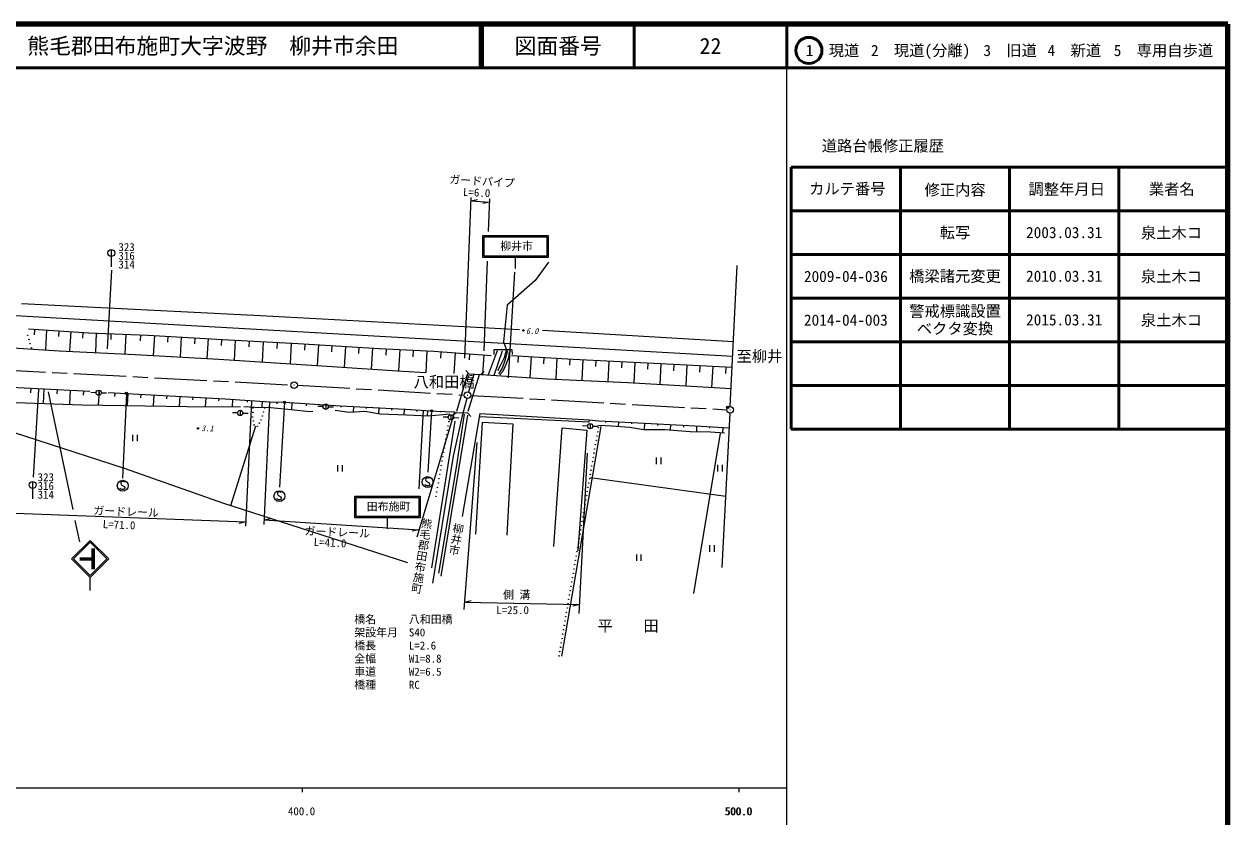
# Model space of a CAD drawing. Units: millimetres, scale not verified. Extents: x 40000 to 680000, y 20000 to 380000.
# Drawn here: x 404296 to 680000, y 198357 to 380000 of the extents above; entities that cross this region are included whole.
import ezdxf
from ezdxf.enums import TextEntityAlignment as Align

# ---------------------------------------------------------------- set-up
doc = ezdxf.new("R2010")
doc.units = ezdxf.units.MM
doc.header["$LTSCALE"] = 1000
doc.header["$PDMODE"] = 32
doc.header["$PDSIZE"] = 500
doc.linetypes.add('CHAIN', pattern=[18.5, 12, -1.5, 3.5, -1.5])
for name, color, linetype, lineweight in [('M-BGD', 7, 'Continuous', 25), ('M-BGD-EXST', 7, 'Continuous', 25), ('M-BMK', 2, 'CHAIN', 13), ('M-BMK-HTXT', 7, 'Continuous', 13), ('M-BMK-OTRS', 5, 'Continuous', 25), ('M-BMK-SRVR', 3, 'Continuous', 25), ('M-STR-HTXT', 7, 'Continuous', 13), ('M-STR-STR1', 1, 'Continuous', 25), ('M-STR-STRC', 7, 'Continuous', 25), ('M-TTL', 2, 'Continuous', 140), ('M-TTL-BAND', 7, 'Continuous', 25), ('M-TTL-FRAM', 2, 'Continuous', 50), ('M-TTL-LINE', 7, 'Continuous', 50)]:
    doc.layers.add(name, color=color, linetype=linetype, lineweight=lineweight)
doc.layers.add('M-OTRS', color=6, linetype='Continuous')
doc.layers.add('M-TTL-TXT', color=7, linetype='Continuous')
doc.styles.add('@ＭＳ ゴシック', font='')
doc.styles.add('ＭＳ ゴシック', font='')
doc.styles.get('@ＭＳ ゴシック').set_extended_font_data('@MS Gothic')
doc.styles.get('ＭＳ ゴシック').set_extended_font_data('MS Gothic')

msp = doc.modelspace()

# ---------------------------------------------------------------- linework, layer by layer
at = {"layer": 'M-BGD'}
for p, q in [((566598, 303829), (376687, 314581)), ((403704, 316008), (458420, 313241)), ((458420, 313241), (517753, 310024)), ((405309, 310202), (419161, 309295)), ((406694, 310111), (406609, 308817)), ((409465, 309930), (409166, 305367)), ((412235, 309748), (412146, 308392)), ((415006, 309567), (414712, 305087)), ((417776, 309385), (417689, 308054)), ((419161, 309295), (432605, 308761)), ((420842, 309228), (420666, 304785)), ((424203, 309095), (424149, 307751)), ((427564, 308961), (427385, 304445)), ((430925, 308828), (430870, 307459)), ((523028, 309907), (566768, 307304)), ((394593, 306253), (412355, 305133)), ((432605, 308761), (451077, 307668)), ((434144, 308670), (433873, 304083)), ((437223, 308488), (437142, 307112)), ((440302, 308306), (440030, 303720)), ((443380, 308123), (443299, 306748)), ((446459, 307941), (446188, 303358)), ((449538, 307759), (449456, 306384)), ((451077, 307668), (467081, 306814)), ((452677, 307582), (452432, 302974)), ((455878, 307412), (455804, 306019)), ((459079, 307241), (458830, 302567)), ((462280, 307070), (462205, 305658)), ((465481, 306900), (465228, 302160)), ((467081, 306814), (485636, 305668)), ((468628, 306719), (468539, 305292)), ((471720, 306528), (471426, 301765)), ((474812, 306337), (474724, 304906)), ((477905, 306145), (477610, 301370)), ((412355, 305133), (429723, 304327)), ((429723, 304327), (448883, 303200)), ((480997, 305954), (480908, 304519)), ((484089, 305763), (483793, 300972)), ((485636, 305668), (498119, 305028)), ((487196, 305588), (487122, 304142)), ((490317, 305428), (490068, 300568)), ((493438, 305268), (493362, 303798)), ((496558, 305108), (496305, 300166)), ((498119, 305028), (511242, 304067)), ((499759, 304908), (499653, 303452)), ((503040, 304668), (502695, 299943)), ((506321, 304427), (506220, 303047)), ((509602, 304187), (509272, 299676)), ((512635, 305145), (510549, 299618)), ((511925, 304325), (511980, 305472)), ((511974, 299527), (513837, 305145)), ((511980, 305472), (515968, 305418)), ((514220, 303506), (513510, 301976)), ((514602, 305145), (514220, 303506)), ((515203, 303506), (514602, 302031)), ((515421, 304981), (515203, 303506)), ((530078, 303155), (515935, 303992)), ((515968, 305418), (516077, 304271)), ((517422, 303913), (517346, 302500)), ((520395, 303755), (520144, 299039)), ((523367, 303597), (523292, 302181)), ((526340, 303439), (526089, 298715)), ((529313, 303281), (529238, 301862)), ((448883, 303200), (474846, 301548)), ((474846, 301548), (490957, 300481)), ((513510, 301976), (512745, 300556)), ((514602, 302031), (513947, 300392)), ((548515, 302268), (530078, 303155)), ((532286, 303123), (532035, 298390)), ((535259, 302965), (535184, 301544)), ((538232, 302807), (537980, 298066)), ((541205, 302648), (541129, 301225)), ((544178, 302490), (543925, 297741)), ((547151, 302332), (547075, 300906)), ((566475, 301305), (548515, 302268)), ((550124, 302174), (549871, 297417)), ((553097, 302016), (553021, 300588)), ((556070, 301858), (555816, 297092)), ((559043, 301700), (558966, 300269)), ((562016, 301542), (561762, 296767)), ((564988, 301384), (564912, 299950)), ((490957, 300481), (496380, 300162)), ((508981, 299717), (524072, 298761)), ((513947, 300392), (513291, 299627)), ((524072, 298761), (542586, 297849)), ((542586, 297849), (557119, 297010)), ((385192, 297622), (407344, 296486)), ((405811, 296565), (405759, 295552)), ((407344, 296486), (419380, 295901)), ((408848, 296413), (408687, 293087)), ((411857, 296267), (411809, 295283)), ((414866, 296121), (414709, 292886)), ((417875, 295975), (417829, 295019)), ((420798, 295549), (419598, 295592)), ((421481, 295759), (421276, 292726)), ((421397, 296128), (421397, 294928)), ((421997, 295518), (423197, 295497)), ((423583, 295617), (427729, 295390)), ((425070, 295534), (425022, 294673)), ((427729, 295390), (450359, 294124)), ((428046, 295368), (427892, 292609)), ((431021, 295203), (430976, 294409)), ((433996, 295037), (433854, 292503)), ((557119, 297010), (566241, 296523)), ((397731, 293451), (417553, 292792)), ((417553, 292792), (441615, 292366)), ((436971, 294871), (436930, 294145)), ((439946, 294705), (439817, 292398)), ((441615, 292366), (453860, 292337)), ((442921, 294539), (442885, 293886)), ((445896, 294373), (445784, 292356)), ((448871, 294207), (448840, 293649)), ((450359, 294124), (460503, 293483)), ((452050, 294017), (451944, 292342)), ((454625, 292414), (457124, 292232)), ((455431, 293803), (455404, 293371)), ((458812, 293590), (458725, 292212)), ((460503, 293483), (463945, 293344)), ((462217, 293414), (462201, 293006)), ((463945, 293344), (476725, 292563)), ((465610, 293242), (465517, 291723)), ((468968, 293037), (468937, 292524)), ((472773, 292355), (471573, 292355)), ((473373, 292955), (473373, 291755)), ((473973, 292345), (475173, 292326)), ((476725, 292563), (491650, 291763)), ((476828, 292564), (476808, 292202)), ((479733, 292403), (479663, 291151)), ((386857, 291293), (404394, 285684)), ((453192, 290929), (451992, 290963)), ((453791, 291513), (453791, 290313)), ((454391, 290894), (455591, 290857)), ((457124, 292232), (460805, 292187)), ((460805, 292187), (465440, 291732)), ((465440, 291732), (469665, 291232)), ((469665, 291232), (470438, 291323)), ((475532, 291514), (478758, 291105)), ((478758, 291105), (482348, 291287)), ((482348, 291287), (485847, 290741)), ((482637, 292241), (482621, 291944)), ((485542, 292080), (485470, 290800)), ((485847, 290741), (491886, 290485)), ((488446, 291918), (488424, 291532)), ((491350, 291757), (491281, 290505)), ((491650, 291763), (498608, 291337)), ((491886, 290485), (496941, 290258)), ((494255, 291595), (494234, 291230)), ((496670, 291455), (496598, 290273)), ((496941, 290258), (501769, 290713)), ((498608, 291337), (502868, 291195)), ((499683, 291314), (499674, 291074)), ((499821, 253510), (505959, 290392)), ((501453, 289919), (500254, 289968)), ((502052, 290494), (502052, 289294)), ((502652, 289867), (503850, 289812)), ((505109, 290598), (503284, 278401)), ((504714, 267194), (508758, 290750)), ((533621, 288788), (508636, 290036)), ((508758, 290750), (533677, 289299)), ((451676, 269694), (457347, 287922)), ((502981, 288994), (497567, 255447)), ((507740, 263166), (509302, 288796)), ((509302, 288796), (516260, 288441)), ((516260, 288441), (514840, 262882)), ((525632, 260326), (527549, 287518)), ((536383, 287790), (527385, 235167)), ((527549, 287518), (533158, 286950)), ((533158, 286950), (531099, 259332)), ((533350, 287907), (532152, 287967)), ((533677, 289299), (533621, 288788)), ((533677, 289299), (535949, 289129)), ((533950, 288477), (533950, 287277)), ((534550, 287877), (535750, 287877)), ((535816, 288147), (538798, 287934)), ((535949, 289129), (547877, 288504)), ((537441, 289047), (537425, 288744)), ((538798, 287934), (543058, 287650)), ((540425, 288885), (540368, 287829)), ((543058, 287650), (546182, 287153)), ((543409, 288722), (543391, 288387)), ((546182, 287153), (551010, 287082)), ((546393, 288560), (546316, 287151)), ((547877, 288504), (559388, 287863)), ((549377, 288397), (549356, 288010)), ((551010, 287082), (556832, 286656)), ((552361, 288235), (552293, 286988)), ((555345, 288072), (555323, 287681)), ((558329, 287910), (558259, 286634)), ((559388, 287863), (565788, 287503)), ((561312, 287747), (561293, 287400)), ((564296, 287585), (564232, 286404)), ((404394, 285684), (427188, 278290)), ((429097, 285911), (429097, 284411)), ((430237, 284411), (430237, 285911)), ((556832, 286656), (561518, 286585)), ((563730, 286307), (557598, 249581)), ((561518, 286585), (564713, 286372)), ((476071, 278978), (476071, 277478)), ((477211, 277478), (477211, 278978)), ((549093, 280689), (549093, 279189)), ((550233, 279189), (550233, 280689)), ((563099, 279025), (563099, 277525)), ((564239, 277525), (564239, 279025)), ((427188, 278290), (449962, 270244)), ((503284, 278401), (499182, 254220)), ((534051, 276095), (564977, 271829)), ((449962, 270244), (465165, 265368)), ((465165, 265368), (492133, 256623)), ((561296, 260582), (561296, 259082)), ((562436, 259082), (562436, 260582)), ((544517, 258502), (544517, 257002)), ((545657, 257002), (545657, 258502))]:
    msp.add_line(p, q, dxfattribs=at)
for centre, radius in [((518657, 309817), 150), ((518657, 309817), 90), ((518657, 309817), 30), ((405126, 308688), 50), ((405404, 307730), 50), ((405683, 306773), 50), ((405962, 305816), 50), ((421397, 295528), 600), ((473373, 292355), 600), ((453791, 290913), 600), ((456639, 289994), 50), ((456696, 291017), 50), ((456753, 292039), 50), ((458835, 290221), 50), ((459100, 291130), 50), ((459365, 292039), 50), ((502052, 289894), 600), ((444107, 287377), 150), ((444107, 287377), 90), ((444107, 287377), 30), ((456809, 289085), 50), ((456980, 288177), 50), ((457718, 287836), 50), ((458144, 288574), 50), ((458570, 289313), 50), ((501233, 286929), 50), ((501405, 287936), 50), ((501577, 288944), 50), ((533950, 287877), 600), ((535840, 287556), 50), ((500888, 284913), 50), ((501060, 285921), 50), ((535330, 284627), 50), ((535500, 285604), 50), ((535670, 286580), 50), ((500371, 281891), 50), ((500544, 282898), 50), ((500716, 283906), 50), ((534819, 281699), 50), ((534989, 282675), 50), ((535159, 283651), 50), ((499855, 278868), 50), ((500027, 279876), 50), ((500199, 280883), 50), ((534309, 278770), 50), ((534479, 279746), 50), ((534649, 280723), 50), ((499338, 275845), 50), ((499510, 276853), 50), ((499682, 277861), 50), ((533799, 275841), 50), ((533969, 276818), 50), ((534139, 277794), 50), ((498993, 273830), 50), ((499165, 274838), 50), ((533288, 272913), 50), ((533458, 273889), 50), ((533629, 274865), 50), ((498649, 271815), 50), ((498821, 272823), 50), ((532948, 270960), 50), ((533118, 271936), 50), ((532438, 268031), 50), ((532608, 269008), 50), ((532778, 269984), 50), ((531928, 265103), 50), ((532098, 266079), 50), ((532268, 267055), 50), ((531416, 262135), 50), ((531587, 263131), 50), ((531757, 264127), 50), ((530905, 259149), 50), ((531075, 260144), 50), ((531246, 261140), 50), ((530564, 257158), 50), ((530734, 258153), 50), ((530052, 254171), 50), ((530223, 255167), 50), ((530393, 256162), 50), ((529541, 251184), 50), ((529711, 252180), 50), ((529882, 253176), 50), ((529029, 248198), 50), ((529200, 249193), 50), ((529370, 250189), 50), ((528688, 246207), 50), ((528859, 247202), 50), ((528177, 243220), 50), ((528347, 244216), 50), ((528518, 245211), 50), ((527665, 240233), 50), ((527836, 241229), 50), ((528006, 242225), 50), ((527154, 237247), 50), ((527324, 238242), 50), ((527495, 239238), 50), ((526813, 235256), 50), ((526983, 236251), 50)]:
    msp.add_circle(centre, radius, dxfattribs=at)
at = {"layer": 'M-BGD-EXST'}
for p, q in [((427729, 295390), (426822, 275963)), ((463945, 293344), (462791, 273933)), ((497634, 291396), (496781, 277343)), ((496310, 275868), (496260, 275568)), ((496610, 276018), (496310, 275868)), ((496810, 276018), (496610, 276018)), ((497010, 275968), (496810, 276018)), ((497110, 275868), (497010, 275968)), ((426392, 273528), (426292, 273678)), ((426692, 273378), (426392, 273528)), ((426492, 275028), (426442, 274728)), ((426442, 274728), (426542, 274478)), ((426792, 275178), (426492, 275028)), ((426542, 274478), (427242, 274078)), ((427042, 273378), (426692, 273378)), ((426992, 275178), (426792, 275178)), ((427192, 275128), (426992, 275178)), ((427292, 273528), (427042, 273378)), ((427292, 275028), (427192, 275128)), ((427242, 274078), (427342, 273828)), ((427342, 273828), (427292, 273528)), ((496210, 274368), (496110, 274518)), ((496510, 274218), (496210, 274368)), ((496260, 275568), (496360, 275318)), ((496360, 275318), (497060, 274918)), ((496860, 274218), (496510, 274218)), ((497110, 274368), (496860, 274218)), ((497060, 274918), (497160, 274668)), ((497160, 274668), (497110, 274368)), ((462263, 271150), (462163, 271300)), ((462563, 271000), (462263, 271150)), ((462363, 272650), (462313, 272350)), ((462313, 272350), (462413, 272100)), ((462663, 272800), (462363, 272650)), ((462413, 272100), (463113, 271700)), ((462913, 271000), (462563, 271000)), ((462863, 272800), (462663, 272800)), ((463063, 272750), (462863, 272800)), ((463163, 271150), (462913, 271000)), ((463163, 272650), (463063, 272750)), ((463113, 271700), (463213, 271450)), ((463213, 271450), (463163, 271150))]:
    msp.add_line(p, q, dxfattribs=at)
for centre, radius in [((427729, 295390), 250), ((427729, 295390), 150), ((427729, 295390), 50), ((463945, 293344), 250), ((463945, 293344), 150), ((463945, 293344), 50), ((497634, 291396), 250), ((497634, 291396), 150), ((497634, 291396), 50), ((496710, 275068), 1250), ((426892, 274228), 1250), ((462763, 271850), 1250)]:
    msp.add_circle(centre, radius, dxfattribs=at)
at = {"layer": 'M-BMK'}
for p, q in [((397212, 300898), (465406, 297336)), ((466903, 297253), (505109, 295019)), ((506607, 294933), (565252, 291645))]:
    msp.add_line(p, q, dxfattribs=at)
at = {"layer": 'M-BMK-HTXT'}
for p, q in [((524371, 325461), (521361, 321258)), ((521361, 321258), (514942, 315635)), ((514942, 315635), (514111, 307195)), ((514111, 307195), (514933, 304887)), ((514933, 304887), (514433, 302887)), ((513751, 301161), (512933, 299888)), ((514433, 302887), (513751, 301161)), ((507291, 299823), (506071, 295694)), ((505664, 294251), (504590, 290235)), ((504590, 290235), (502561, 280981)), ((502561, 280981), (497836, 251924))]:
    msp.add_line(p, q, dxfattribs=at)
at = {"layer": 'M-BMK-OTRS'}
for p, q in [((566037, 292353), (567619, 324691)), ((565962, 290854), (564132, 255491))]:
    msp.add_line(p, q, dxfattribs=at)
at = {"layer": 'M-BMK-SRVR'}
for centre, radius in [((466155, 297297), 750), ((466155, 297297), 30), ((505858, 294975), 750), ((505858, 294975), 30), ((566000, 291603), 750), ((566000, 291603), 30)]:
    msp.add_circle(centre, radius, dxfattribs=at)
at = {"layer": 'M-OTRS'}
msp.add_point((565433, 292182), dxfattribs=at)
at = {"layer": 'M-STR-HTXT'}
for p, q in [((505254, 303489), (506651, 340267)), ((506621, 339472), (508142, 339808)), ((506621, 339472), (510851, 339235)), ((510851, 339235), (509330, 338900)), ((510879, 339967), (510593, 332443)), ((510337, 325695), (509556, 305128)), ((456373, 293529), (455028, 264941)), ((460503, 293483), (459242, 265380)), ((502868, 291195), (494215, 262415)), ((507963, 284161), (505010, 245850)), ((533229, 281696), (531373, 244989)), ((383311, 268682), (455075, 265937)), ((455075, 265937), (453560, 265575)), ((459288, 266394), (460812, 266718)), ((459288, 266394), (494734, 264141)), ((494734, 264141), (493210, 263817)), ((505143, 247577), (506652, 247965)), ((505143, 247577), (531475, 247007)), ((531475, 247007), (529967, 246619))]:
    msp.add_line(p, q, dxfattribs=at)
at = {"layer": 'M-STR-STR1'}
for p, q in [((505454, 300617), (506127, 299878)), ((505821, 299834), (503330, 291268)), ((508531, 299659), (505908, 291268)), ((506127, 299878), (508924, 299747)), ((508924, 299747), (509663, 300420)), ((503243, 290962), (502502, 290290)), ((505952, 290831), (503243, 290962)), ((506624, 290091), (505952, 290831))]:
    msp.add_line(p, q, dxfattribs=at)
at = {"layer": 'M-STR-STRC'}
for p, q in [((509347, 326535), (509347, 331535)), ((509347, 331535), (524347, 331535)), ((509647, 326835), (509647, 331235)), ((509647, 331235), (524047, 331235)), ((524047, 331235), (524047, 326835)), ((524347, 331535), (524347, 326535)), ((424268, 328352), (424268, 324352)), ((524347, 326535), (509347, 326535)), ((524047, 326835), (509647, 326835)), ((516847, 324035), (516847, 326535)), ((424288, 323618), (423332, 305591)), ((515252, 298956), (516703, 323197)), ((407588, 296248), (406379, 276162)), ((409795, 295721), (415430, 268778)), ((495707, 291514), (494679, 273538)), ((406248, 275210), (406248, 271210)), ((480023, 266866), (480023, 271866)), ((480023, 271866), (495023, 271866)), ((480323, 267166), (480323, 271566)), ((480323, 271566), (494723, 271566)), ((494723, 271566), (494723, 267166)), ((495023, 271866), (495023, 266866)), ((415950, 266292), (416977, 261379)), ((495023, 266866), (480023, 266866)), ((494723, 267166), (480323, 267166)), ((487523, 264366), (487523, 266866)), ((419434, 261721), (415191, 257478)), ((415616, 257478), (419434, 261296)), ((423677, 257478), (419434, 261721)), ((419434, 261296), (423252, 257478)), ((419834, 259828), (419834, 255128)), ((419964, 259828), (419964, 255128)), ((420094, 259828), (420094, 255128)), ((420224, 259828), (420224, 255128)), ((420354, 259828), (420354, 255128)), ((415191, 257478), (419434, 253235)), ((419434, 253660), (415616, 257478)), ((417104, 257828), (417104, 257128)), ((417234, 257828), (417234, 257128)), ((417364, 257828), (417364, 257128)), ((417494, 257828), (417494, 257128)), ((417624, 257828), (417624, 257128)), ((417754, 257828), (417754, 257128)), ((417884, 257828), (417884, 257128)), ((418014, 257828), (418014, 257128)), ((418144, 257828), (418144, 257128)), ((418274, 257828), (418274, 257128)), ((418404, 257828), (418404, 257128)), ((418534, 257828), (418534, 257128)), ((418664, 257828), (418664, 257128)), ((418794, 257828), (418794, 257128)), ((418924, 257828), (418924, 257128)), ((419054, 257828), (419054, 257128)), ((419184, 257828), (419184, 257128)), ((419314, 257828), (419314, 257128)), ((423252, 257478), (419434, 253660)), ((419434, 253235), (423677, 257478)), ((419444, 257828), (419444, 257128)), ((419574, 257828), (419574, 257128)), ((419704, 257828), (419704, 257128)), ((419434, 250235), (419434, 253235))]:
    msp.add_line(p, q, dxfattribs=at)
for centre in [(424268, 327552), (406248, 274410)]:
    msp.add_circle(centre, 800, dxfattribs=at)
at = {"layer": 'M-TTL'}
for p, q in [((680000, 380000), (40000, 380000)), ((680000, 20000), (680000, 380000))]:
    msp.add_line(p, q, dxfattribs=at)
at = {"layer": 'M-TTL-BAND'}
for p, q in [((579000, 20000), (579000, 370000)), ((40000, 205000), (579000, 205000)), ((468000, 205000), (468000, 204000)), ((568000, 205000), (568000, 204000))]:
    msp.add_line(p, q, dxfattribs=at)
at = {"layer": 'M-TTL-FRAM'}
for p, q in [((580000, 347197), (580000, 287197)), ((580000, 347197), (680000, 347197)), ((580000, 287197), (680000, 287197))]:
    msp.add_line(p, q, dxfattribs=at)
at = {"layer": 'M-TTL-LINE'}
for p, q in [((508747, 380000), (508747, 370000)), ((509247, 380000), (509247, 370000)), ((543997, 380000), (543997, 370000)), ((579000, 380000), (579000, 370000)), ((40000, 370000), (680000, 370000)), ((605000, 347197), (605000, 287197)), ((630000, 347197), (630000, 287197)), ((655000, 347197), (655000, 287197)), ((580000, 337197), (680000, 337197)), ((580000, 327197), (680000, 327197)), ((580000, 317197), (680000, 317197)), ((580000, 307197), (680000, 307197)), ((580000, 297197), (680000, 297197))]:
    msp.add_line(p, q, dxfattribs=at)
msp.add_circle((584031, 373958), 3000, dxfattribs=at)

# ---------------------------------------------------------------- texts
at = {"layer": 'M-BGD', "style": 'ＭＳ ゴシック', "oblique": 15}
for s, p in [('6.0', (519250, 308622)), ('3.1', (444860, 286338))]:
    msp.add_text(s, height=1320, dxfattribs=at).set_placement(p, align=Align.BOTTOM_LEFT)
at = {"layer": 'M-BMK-HTXT', "style": 'ＭＳ ゴシック'}
for s, p in [('至柳井', (567465, 301831)), ('平\u3000\u3000田', (535628, 240086))]:
    msp.add_text(s, height=2566, dxfattribs=at).set_placement(p, align=Align.BOTTOM_LEFT)
at = {"layer": 'M-BMK-HTXT', "style": '@ＭＳ ゴシック'}
for s, rotation, p in [('熊毛郡田布施町', 261.3, (495226, 267028)), ('柳井市', 259.9, (502444, 265914))]:
    msp.add_text(s, height=1833, rotation=rotation, dxfattribs=at).set_placement(p, align=Align.BOTTOM_LEFT)
at = {"layer": 'M-STR-HTXT', "style": 'ＭＳ ゴシック'}
for s, rotation, p in [('ガードパイプ', 356.6, (501623, 342978)), ('L=6.0', 357.1, (504758, 340100)), ('ガードレール', 357.7, (420113, 267132)), ('L=71.0', 357.7, (422256, 263986)), ('ガードレール', 357.5, (468461, 262445)), ('L=41.0', 357.3, (470575, 259906))]:
    msp.add_text(s, height=1833, rotation=rotation, dxfattribs=at).set_placement(p, align=Align.BOTTOM_LEFT)
for s, p in [('側 溝', (513994, 247807)), ('L=25.0', (512438, 244274)), ('橋名\u3000\u3000\u3000八和田橋', (479924, 242163)), ('架設年月\u3000S40', (479924, 239163)), ('橋長\u3000\u3000\u3000L=2.6', (479924, 236163)), ('全幅\u3000\u3000\u3000W1=8.8', (479924, 233163)), ('車道\u3000\u3000\u3000W2=6.5', (479924, 230163)), ('橋種\u3000\u3000\u3000RC', (479924, 227163))]:
    msp.add_text(s, height=1833, dxfattribs=at).set_placement(p, align=Align.BOTTOM_LEFT)
at = {"layer": 'M-STR-STR1', "style": 'ＭＳ ゴシック'}
msp.add_text('八和田橋', height=2566, dxfattribs=at).set_placement((493499, 295970), align=Align.BOTTOM_LEFT)
at = {"layer": 'M-STR-STRC', "style": 'ＭＳ ゴシック'}
for s, p in [('323', (425907, 327449)), ('柳井市', (513347, 327684)), ('316', (425907, 325449)), ('314', (425907, 323449)), ('323', (407399, 274721)), ('316', (407399, 272721)), ('314', (407399, 270721)), ('田布施町', (482773, 268015))]:
    msp.add_text(s, height=1833, dxfattribs=at).set_placement(p, align=Align.BOTTOM_LEFT)
at = {"layer": 'M-TTL-BAND', "style": 'ＭＳ ゴシック'}
for s, p in [('400.0', (467844, 198195)), ('500.0', (567844, 198195)), ('500.0', (568000, 198195))]:
    msp.add_text(s, height=1833, dxfattribs=at).set_placement(p, align=Align.BOTTOM_CENTER)
at = {"layer": 'M-TTL-TXT', "style": 'ＭＳ ゴシック'}
msp.add_text('熊毛郡田布施町大字波野\u3000柳井市余田', height=3666, dxfattribs=at).set_placement((405024, 375000), align=Align.MIDDLE_LEFT)
for s, height, p in [('図面番号', 3666, (526622, 375000)), ('22', 3666, (561497, 375000)), ('1\u3000現道', 2566, (589448, 373958)), ('2\u3000現道(分離)', 2566, (609619, 373958)), ('3\u3000旧道', 2566, (630121, 373958)), ('4\u3000新道', 2566, (644824, 373958)), ('5\u3000専用自歩道', 2566, (665228, 373958)), ('道路台帳修正履歴', 2566, (600968, 352113)), ('カルテ番号', 2566, (592839, 342277)), ('修正内容', 2566, (617509, 342023)), ('調整年月日', 2566, (643089, 342197)), ('業者名', 2566, (667134, 342197)), ('転写', 2566, (617500, 332245)), ('泉土木コ', 2566, (667077, 332189)), ('2003.03.31', 2566, (642500, 332245)), ('2009-04-036', 2566, (592500, 322189)), ('橋梁諸元変更', 2566, (617500, 322245)), ('2010.03.31', 2566, (642500, 322245)), ('泉土木コ', 2566, (667077, 322189)), ('警戒標識設置', 2566, (617500, 314245)), ('2014-04-003', 2566, (592500, 312189)), ('ベクタ変換', 2566, (617500, 310245)), ('2015.03.31', 2566, (642500, 312245)), ('泉土木コ', 2566, (667077, 312189))]:
    msp.add_text(s, height=height, dxfattribs=at).set_placement(p, align=Align.MIDDLE_CENTER)

doc.saveas('drawing.dxf')
